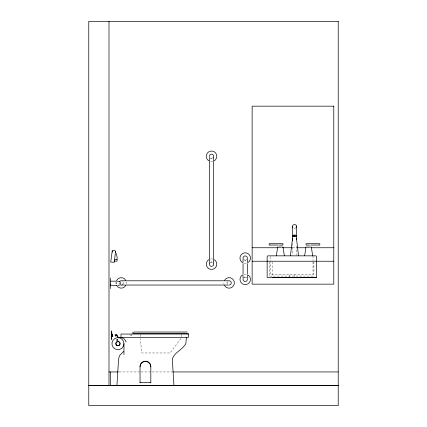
<?xml version="1.0" encoding="UTF-8"?>
<svg xmlns="http://www.w3.org/2000/svg" width="427" height="427" viewBox="0 0 427 427"><rect width="100%" height="100%" fill="white"/><g stroke="black" fill="none" stroke-linecap="round" stroke-linejoin="round"><path stroke-width="0.32" stroke-dasharray="2.13 1.6" d="M119.069 282.914A2.156 2.156 0 0 0 119.576 284.297L119.197 282.172M116.784 281.9L116.411 284.024M122.88 284.297L123.254 282.172A2.156 2.156 0 0 1 122.303 284.782M180.872 338.494L170.154 352.974L141.695 352.974L140.323 338.718M295.89 227.826L295.009 228.338L293.514 228.141M246.288 259.952L246.598 259.739L245.21 260.246L245.584 260.208L243.822 259.739L244.132 259.952A2.156 2.156 0 0 0 246.865 259.472M210.143 262.509L211.53 262.007L212.918 262.509A2.156 2.156 0 0 0 210.794 262.135M295.436 234.839L295.041 234.487L293.557 234.578M278.692 247.751L282.674 247.751M292.628 247.751L296.61 247.751M307.232 247.751L310.552 247.751M269.795 276.066L313.904 276.066M118.994 371.938L140.328 371.938M140.985 371.938L172.316 371.938M210.794 158.316L212.918 157.942A2.156 2.156 0 0 1 210.794 158.316L210.143 157.942M313.904 261.879L313.904 277.417M313.023 255.842L313.023 260.635M313.023 261.874L313.023 274.716L270.681 274.716L270.681 261.874M296.466 246.101L296.466 255.191M294.203 274.716L294.203 276.338M292.527 243.507L292.527 255.191M289.501 274.716L289.501 277.417M272.442 261.884L272.442 276.21M270.681 256.44L270.681 260.635M269.795 261.879L269.795 277.417M181.662 334.613L181.662 336.86M140.2 334.613L140.2 337.421M131.297 334.496L131.297 335.398L129.274 335.398L129.312 334.496M131.265 334.496L131.265 335.398M246.379 263.208A5.257 5.257 0 0 1 244.041 263.208M244.047 274.315A5.231 5.231 0 0 1 247.479 274.7M212.699 161.417A5.257 5.257 0 0 1 210.362 161.417M210.362 259.04A5.257 5.257 0 0 1 212.699 259.04M126.355 281.74A5.257 5.257 0 0 1 125.965 285.193M116.101 284.083A5.257 5.257 0 0 1 116.101 281.74M224.362 285.193A5.257 5.257 0 0 1 223.972 281.74M227.073 282.172L227.447 284.297A2.156 2.156 0 0 1 227.073 282.172M244.132 277.518L243.822 277.726L244.474 277.353L244.132 277.518A2.156 2.156 0 0 1 246.288 277.518L246.598 277.726L244.836 277.262L245.21 277.224L244.132 277.518"/><path stroke-width="0.64" d="M110.588 284.457L110.588 278.025M209.406 161.545L209.406 258.879M213.655 258.879L213.655 161.545M116.939 385.287L118.567 359.128L119.539 355.643L123.526 351.453M186.444 337.421L185.825 343.671C182.5 349.846 174.376 352.222 172.289 359.128L173.922 385.287M290.451 255.842L292.527 238.309M292.527 240.908L292.527 226.433C292.436 223.929 296.562 223.881 296.466 226.433L296.466 239.611M114.329 261.036L114.532 259.52M114.543 259.408L117.158 259.749L117.03 261.164L114.329 261.041M114.639 258.693L115.503 252.197M117.025 259.701L117.115 257.193L116.261 253.473M276.296 255.842L277.689 247.078L282.989 247.078L284.382 255.842M304.611 255.842L306.004 247.078L311.31 247.078L312.703 255.842M115.594 252.314L115.552 252.597L115.536 251.215M120.462 284.024L120.088 281.9M296.205 227.42L296.402 225.926M116.379 335.542L116.069 334.843L115.669 335.019L116.331 334.976L116.331 335.59L115.605 335.392M112.397 251.845L112.755 252.015L112.498 251.839M132.626 332.702L133.971 332.025L187.058 332.025M119.517 285.151L117.895 285.407M126.024 341.984L126.098 341.958A6.213 6.213 0 0 0 119.186 337.549A1.062 1.062 0 0 1 118.146 337.213L116.715 335.174M278.34 245.055L269.186 245.055L269.181 243.705L282.936 243.705L282.936 245.055L281.708 245.055M279.343 245.055L281.334 245.055M307.285 245.055L306.063 245.055L306.058 243.705L319.812 243.705L319.812 245.055L310.653 245.055M307.659 245.055L309.65 245.055M252.138 247.751L278.025 247.751M282.674 247.751L291.967 247.751M297.277 247.751L305.903 247.751M311.214 247.751L333.781 247.751M252.138 261.233L333.781 261.233M316.551 277.417L267.147 277.417L267.147 256.515L267.74 255.842L315.964 255.842L316.551 256.515L316.551 277.513L272.442 277.513M122.448 280.79L125.591 280.79M126.483 280.79L223.817 280.79M224.714 280.79L227.874 280.79M110.588 281.158L116.379 281.158M117.211 281.158L119.517 281.414M121.764 285.039L125.591 285.039M126.483 285.039L223.817 285.039M224.97 285.039L227.911 285.039M110.588 285.407L116.379 285.407M132.632 333.375L188.403 333.375M108.997 371.938L118.343 371.938M172.967 371.938L338.227 371.938M140.035 382.608L150.822 382.608M88.773 385.426L338.227 385.426M114.975 250.702L112.28 250.345L110.732 261.991L113.433 262.349M115.973 335.723L115.621 335.462M116.651 335.216L118.087 337.261A1.137 1.137 0 0 0 119.197 337.624M292.789 227.42L292.527 226.433M117.889 340.565L117.532 339.241L116.694 339.465L117.099 340.981M296.466 238.309L298.542 255.842M115.557 251.023L115.573 252.432M338.029 385.426L247.692 385.426M247.479 385.426L88.907 385.426M247.366 259.344L247.366 261.975M247.366 263.715L247.366 273.755M247.366 275.495L247.366 278.126M243.054 259.344L243.054 261.975M243.054 263.715L243.054 273.755M243.054 275.495L243.054 278.126M213.655 157.51L213.655 160.653M213.655 259.776L213.655 262.936M209.406 157.478L209.406 160.653M209.406 259.776L209.406 263.619M150.822 382.907L150.822 366.526A5.396 5.359 0 0 0 145.431 361.167A5.396 5.359 0 0 0 140.035 366.526L140.035 382.907M123.969 343.66A6.015 6.015 0 0 1 114.943 348.87A6.015 6.015 0 0 1 114.943 338.451A6.015 6.015 0 0 1 123.969 343.66L123.969 354.597M116.939 334.864L116.939 335.675M115.178 334.613L115.178 335.932M112.701 334.277L112.701 336.268M112.482 334.053L112.482 336.487M112.376 334.053L112.376 336.492M111.719 331.32L111.719 339.219M111.282 330.882L111.282 339.662M110.588 284.024L110.588 288.545M110.347 371.938L110.347 385.426M108.997 21.35L108.997 385.426M243.187 258.842A2.156 2.156 0 0 1 245.21 255.922A2.156 2.156 0 0 1 247.228 258.842M247.238 278.65A2.156 2.156 0 0 1 245.21 281.542A2.156 2.156 0 0 1 243.182 278.65M242.926 262.818A5.257 5.257 0 0 1 241.1 254.802A5.257 5.257 0 0 1 249.32 254.802A5.257 5.257 0 0 1 247.489 262.818M247.479 274.7A5.231 5.231 0 0 1 249.299 282.674A5.231 5.231 0 0 1 241.122 282.674A5.231 5.231 0 0 1 242.942 274.7M209.251 161.027A5.257 5.257 0 0 1 207.421 153.01A5.257 5.257 0 0 1 215.64 153.01A5.257 5.257 0 0 1 213.81 161.027M209.406 156.666A2.156 2.156 0 0 1 211.904 154.163A2.156 2.156 0 0 1 213.399 157.371M213.81 259.424A5.257 5.257 0 0 1 215.64 267.441A5.257 5.257 0 0 1 207.421 267.441A5.257 5.257 0 0 1 209.251 259.424M213.399 263.085A2.156 2.156 0 0 1 211.904 266.288A2.156 2.156 0 0 1 209.406 263.79M117.953 341.643A2.018 2.018 0 0 1 119.779 344.509A2.018 2.018 0 0 1 116.411 344.957A2.018 2.018 0 0 1 117.43 341.712M116.037 336.182A0.694 0.694 0 0 1 115.407 335.835M115.423 335.11A0.694 0.694 0 0 1 115.594 334.928M116.309 334.859A0.694 0.694 0 0 1 116.518 335.008M117.953 341.504A2.156 2.156 0 0 1 119.907 344.568A2.156 2.156 0 0 1 116.304 345.043A2.156 2.156 0 0 1 117.393 341.579M140.035 366.825A5.396 5.359 0 0 1 145.431 361.466A5.396 5.359 0 0 1 150.822 366.825M125.965 285.193A5.257 5.257 0 0 1 116.491 285.193M116.491 280.63A5.257 5.257 0 0 1 125.965 280.63M121.599 285.039A2.156 2.156 0 0 1 120.147 284.782M119.576 281.526A2.156 2.156 0 0 1 122.303 281.046M224.362 280.63A5.257 5.257 0 0 1 232.379 278.799A5.257 5.257 0 0 1 232.379 287.024A5.257 5.257 0 0 1 224.362 285.193M228.023 281.046A2.156 2.156 0 0 1 231.226 282.535A2.156 2.156 0 0 1 228.728 285.039M114.447 260.956L114.078 262.189L114.447 260.956M293.45 235.95C295.388 237.065 296.189 235.09 293.45 235.95M338.227 21.35L88.773 21.35L88.773 405.65L338.227 405.65L338.227 21.35M333.781 106.168L252.138 106.168L252.138 284.158L333.781 284.158L333.781 106.168M188.403 334.047L120.99 334.047L120.985 337.421L188.403 337.421L188.403 334.047M293.103 236.35A1.97 0.47 0 0 0 296.402 236.142A1.97 0.47 0 0 0 293.989 235.565A1.97 0.47 0 0 0 293.103 236.35"/></g></svg>
